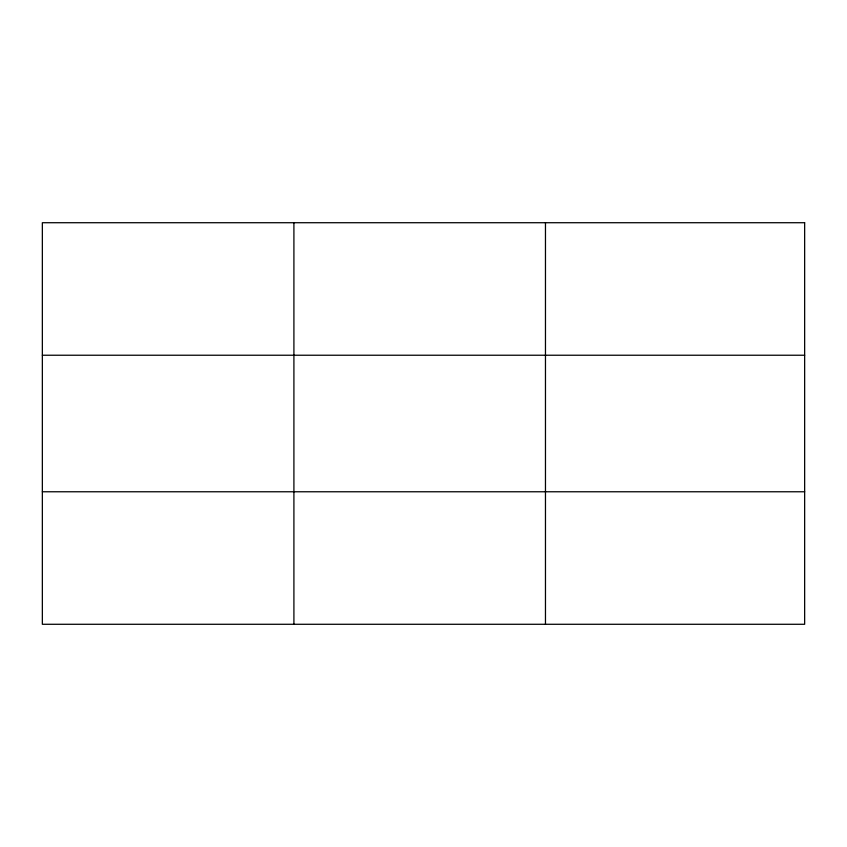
<?xml version="1.0" encoding="UTF-8"?>
<svg xmlns="http://www.w3.org/2000/svg" width="847" height="847" viewBox="0 0 847 847"><rect width="100%" height="100%" fill="white"/><g stroke="black" fill="none" stroke-linecap="round" stroke-linejoin="round"><path stroke-width="1.27" d="M293.909 624.281L293.909 222.719M545.468 624.281L545.468 222.719M42.35 355.232L804.65 355.232M42.35 491.768L804.65 491.768M804.65 222.719L804.65 624.281L42.35 624.281L42.35 222.719L804.65 222.719"/></g></svg>
